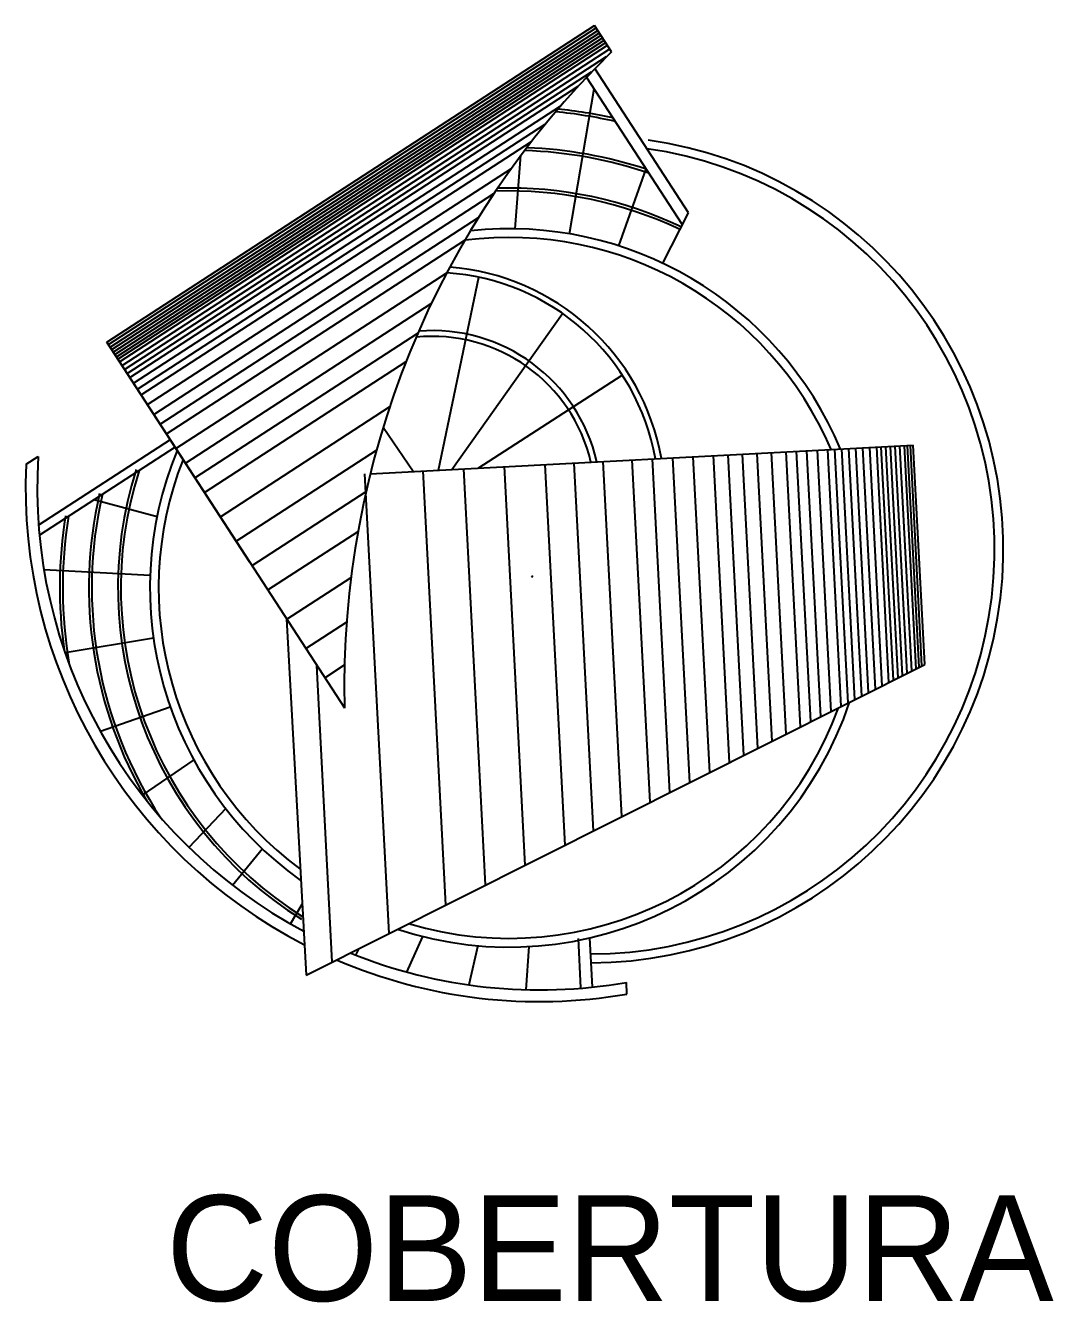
# Model space of a CAD drawing. Header units: millimetres. Extents: x 566 to 755, y 215 to 253.
# Drawn here: x 736.06 to 755.5, y 227.77 to 251.92 of the extents above; entities that cross this region are included whole.
import ezdxf

# ---------------------------------------------------------------- set-up
doc = ezdxf.new("R2010")
doc.units = ezdxf.units.MM
doc.header["$LTSCALE"] = 0.05
doc.layers.add('muros', color=2, linetype='Continuous')
doc.layers.add('puertas', color=3, linetype='Continuous')

msp = doc.modelspace()

# ---------------------------------------------------------------- linework, layer by layer
at = {"layer": 'muros'}
for p, q in [((737.596, 245.933), (746.821, 251.924)), ((747.142, 251.429), (746.821, 251.924)), ((748.597, 248.381), (746.825, 251.11)), ((748.482, 248.155), (746.668, 250.947)), ((748.111, 247.427), (748.597, 248.381)), ((740.292, 241.781), (737.596, 245.933)), ((737.596, 245.933), (742.089, 239.014)), ((737.596, 245.933), (738.794, 244.088)), ((738.794, 244.088), (736.303, 242.47)), ((742.577, 243.446), (752.847, 243.985)), ((753.064, 239.838), (752.847, 243.985)), ((736.067, 243.624), (736.295, 243.77)), ((738.884, 243.949), (736.319, 242.284)), ((740.994, 240.7), (741.363, 233.962)), ((741.363, 233.962), (753.064, 239.838)), ((746.507, 234.654), (746.555, 233.72)), ((746.726, 234.665), (746.775, 233.732)), ((746.726, 234.665), (746.775, 233.732)), ((747.427, 233.6), (747.423, 233.823))]:
    msp.add_line(p, q, dxfattribs=at)
at = {"layer": 'muros', "color": 30}
for p, q in [((737.626, 245.887), (746.851, 251.878)), ((737.656, 245.84), (746.881, 251.831)), ((737.686, 245.794), (746.911, 251.785)), ((737.716, 245.748), (746.941, 251.739)), ((737.746, 245.702), (746.971, 251.693)), ((737.775, 245.656), (747.001, 251.647)), ((737.805, 245.61), (747.031, 251.601)), ((737.835, 245.564), (747.061, 251.555)), ((737.883, 245.49), (747.109, 251.481)), ((737.931, 245.416), (747.048, 251.336)), ((737.979, 245.342), (746.763, 251.047)), ((738.027, 245.268), (746.511, 250.778)), ((738.099, 245.158), (746.179, 250.405)), ((738.171, 245.047), (745.887, 250.058)), ((738.243, 244.936), (745.627, 249.732)), ((738.363, 244.752), (745.246, 249.222)), ((738.482, 244.567), (744.915, 248.745)), ((738.602, 244.383), (744.624, 248.294)), ((738.722, 244.198), (744.365, 247.863)), ((738.902, 243.922), (744.025, 247.248)), ((739.082, 243.645), (743.731, 246.664)), ((739.261, 243.368), (743.476, 246.105)), ((739.441, 243.091), (743.254, 245.567)), ((739.741, 242.63), (742.943, 244.709)), ((752.903, 239.757), (752.682, 243.976)), ((752.957, 239.784), (752.737, 243.979)), ((753.011, 239.811), (752.792, 243.982)), ((740.04, 242.169), (742.694, 243.892)), ((748.621, 237.607), (748.299, 243.746)), ((748.997, 237.795), (748.684, 243.767)), ((749.372, 237.984), (749.068, 243.787)), ((749.64, 238.119), (749.343, 243.801)), ((749.909, 238.253), (749.617, 243.815)), ((750.177, 238.388), (749.892, 243.83)), ((750.445, 238.523), (750.167, 243.844)), ((750.714, 238.658), (750.441, 243.859)), ((750.907, 238.755), (750.639, 243.869)), ((751.1, 238.852), (750.837, 243.879)), ((751.293, 238.949), (751.034, 243.89)), ((751.486, 239.046), (751.232, 243.9)), ((751.615, 239.11), (751.364, 243.907)), ((751.744, 239.175), (751.496, 243.914)), ((751.873, 239.24), (751.628, 243.921)), ((752.002, 239.304), (751.759, 243.928)), ((752.13, 239.369), (751.891, 243.935)), ((752.259, 239.434), (752.023, 243.942)), ((752.388, 239.498), (752.155, 243.948)), ((752.474, 239.542), (752.243, 243.953)), ((752.56, 239.585), (752.331, 243.958)), ((752.646, 239.628), (752.418, 243.962)), ((752.731, 239.671), (752.506, 243.967)), ((752.817, 239.714), (752.594, 243.971)), ((744.006, 235.289), (743.576, 243.499)), ((744.757, 235.666), (744.345, 243.539)), ((745.508, 236.043), (745.113, 243.579)), ((746.26, 236.421), (745.882, 243.62)), ((746.796, 236.69), (746.432, 243.648)), ((747.333, 236.96), (746.981, 243.677)), ((747.87, 237.229), (747.53, 243.706)), ((748.245, 237.418), (747.915, 243.726)), ((742.933, 234.75), (742.477, 243.441)), ((740.34, 241.707), (742.497, 243.109)), ((740.639, 241.246), (742.345, 242.354)), ((740.999, 240.693), (742.213, 241.481)), ((741.358, 240.139), (742.13, 240.64)), ((741.859, 234.211), (741.565, 239.82)), ((741.718, 239.586), (742.09, 239.827))]:
    msp.add_line(p, q, dxfattribs=at)
at = {"layer": 'muros', "color": 9}
for p, q in [((746.347, 247.983), (746.811, 250.727)), ((745.318, 248.079), (745.426, 249.469)), ((747.277, 247.756), (747.792, 249.216)), ((743.868, 243.514), (744.633, 247.161)), ((744.118, 243.527), (746.215, 246.475)), ((744.615, 243.553), (747.343, 245.311)), ((743.39, 243.489), (742.819, 244.32)), ((738.544, 242.631), (737.351, 242.954)), ((738.413, 241.521), (736.404, 241.629)), ((738.476, 240.336), (736.805, 240.056)), ((738.795, 239.03), (737.473, 238.566)), ((739.238, 238.034), (738.262, 237.367)), ((739.844, 237.111), (739.148, 236.374)), ((740.538, 236.347), (739.974, 235.658)), ((741.066, 234.93), (741.29, 235.304)), ((743.564, 234.693), (743.265, 234.017)), ((742.306, 234.336), (742.366, 234.465)), ((744.61, 234.518), (744.442, 233.774)), ((745.577, 234.503), (745.516, 233.683))]:
    msp.add_line(p, q, dxfattribs=at)
at = {"layer": 'muros'}
for centre, radius, start, end in [((758.907, 239.405), 16.822, 134.3751, 181.3336), ((746.731, 242.015), 7.655, 270.0864, 81.8913), ((746.731, 242.015), 7.82, 270.1479, 81.8913), ((745.203, 241.286), 6.794, 22.7387, 96.1948), ((745.203, 241.286), 6.629, 23.2512, 97.2665), ((743.752, 242.963), 4.29, 10.2915, 86.3881), ((743.752, 242.963), 4.4, 10.1082, 85.741), ((743.752, 242.963), 3.19, 12.8274, 94.6739), ((743.752, 242.963), 3.08, 13.1821, 95.7707), ((745.778, 243.181), 9.501, 176.4442, 242.0031), ((745.203, 241.286), 6.794, 157.5147, 234.4501), ((745.778, 243.181), 9.721, 177.3843, 242.7831), ((745.203, 241.286), 6.629, 158.5012, 233.3045), ((745.203, 241.286), 6.794, 251.884, 341.45), ((745.203, 241.286), 6.629, 253.3398, 339.9943), ((745.778, 243.181), 9.501, 247.8547, 279.9726), ((745.778, 243.181), 9.721, 246.7297, 279.7639)]:
    msp.add_arc(centre, radius, start, end, dxfattribs=at)
at = {"layer": 'muros', "color": 9}
for radius, start, end in [(9.049, 77.1727, 84.4224), (9.104, 77.5278, 84.1816), (8.279, 71.3763, 87.9777), (8.334, 71.8512, 87.7112), (7.564, 64.4933, 91.6594), (7.509, 64.5043, 91.9614), (7.399, 162.3992, 237.9203), (7.344, 162.3992, 237.9203), (7.949, 167.036, 210.5437), (7.894, 167.036, 213.4191), (8.499, 170.7724, 187.9455), (8.444, 170.7724, 189.8937)]:
    msp.add_arc((745.203, 241.286), radius, start, end, dxfattribs=at)
at = {"layer": 'puertas'}
msp.add_line((745.629, 241.486), (745.652, 241.517), dxfattribs=at)

# ---------------------------------------------------------------- texts
at = {"layer": 'muros', "color": 2}
msp.add_text('COBERTURA', height=2, dxfattribs=at).set_placement((738.713, 227.796))

doc.saveas('drawing.dxf')
